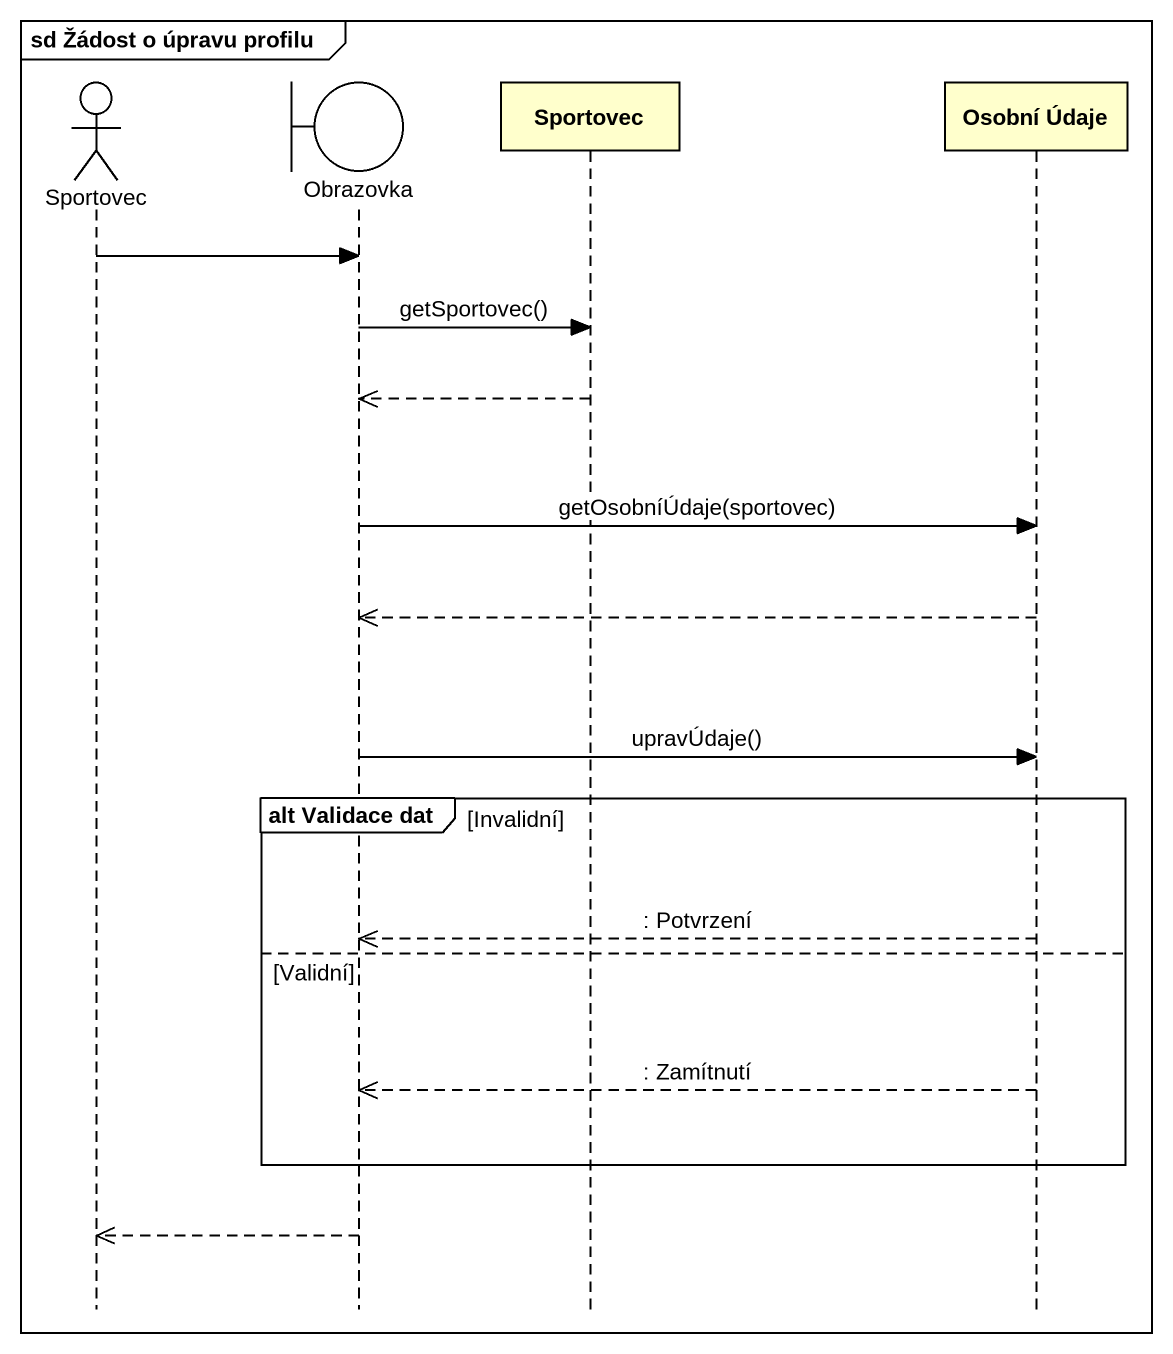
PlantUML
@startuml
mainframe sd Žádost o úpravu profilu
hide footbox
actor Sportovec
boundary Obrazovka
participant "Sportovec" as Sportovec_2
participant "Osobní Údaje" as Osobní_Údaje

Sportovec -> Obrazovka
Obrazovka -> Sportovec_2 : getSportovec()
Sportovec_2 -->> Obrazovka
Obrazovka -> Osobní_Údaje : getOsobníÚdaje(sportovec)
Osobní_Údaje -->> Obrazovka
Obrazovka -> Osobní_Údaje : upravÚdaje()
group alt Validace dat [Invalidní]
  Osobní_Údaje -->> Obrazovka : : Potvrzení
else Validní
  Osobní_Údaje -->> Obrazovka : : Zamítnutí
end
Obrazovka -->> Sportovec
@enduml
